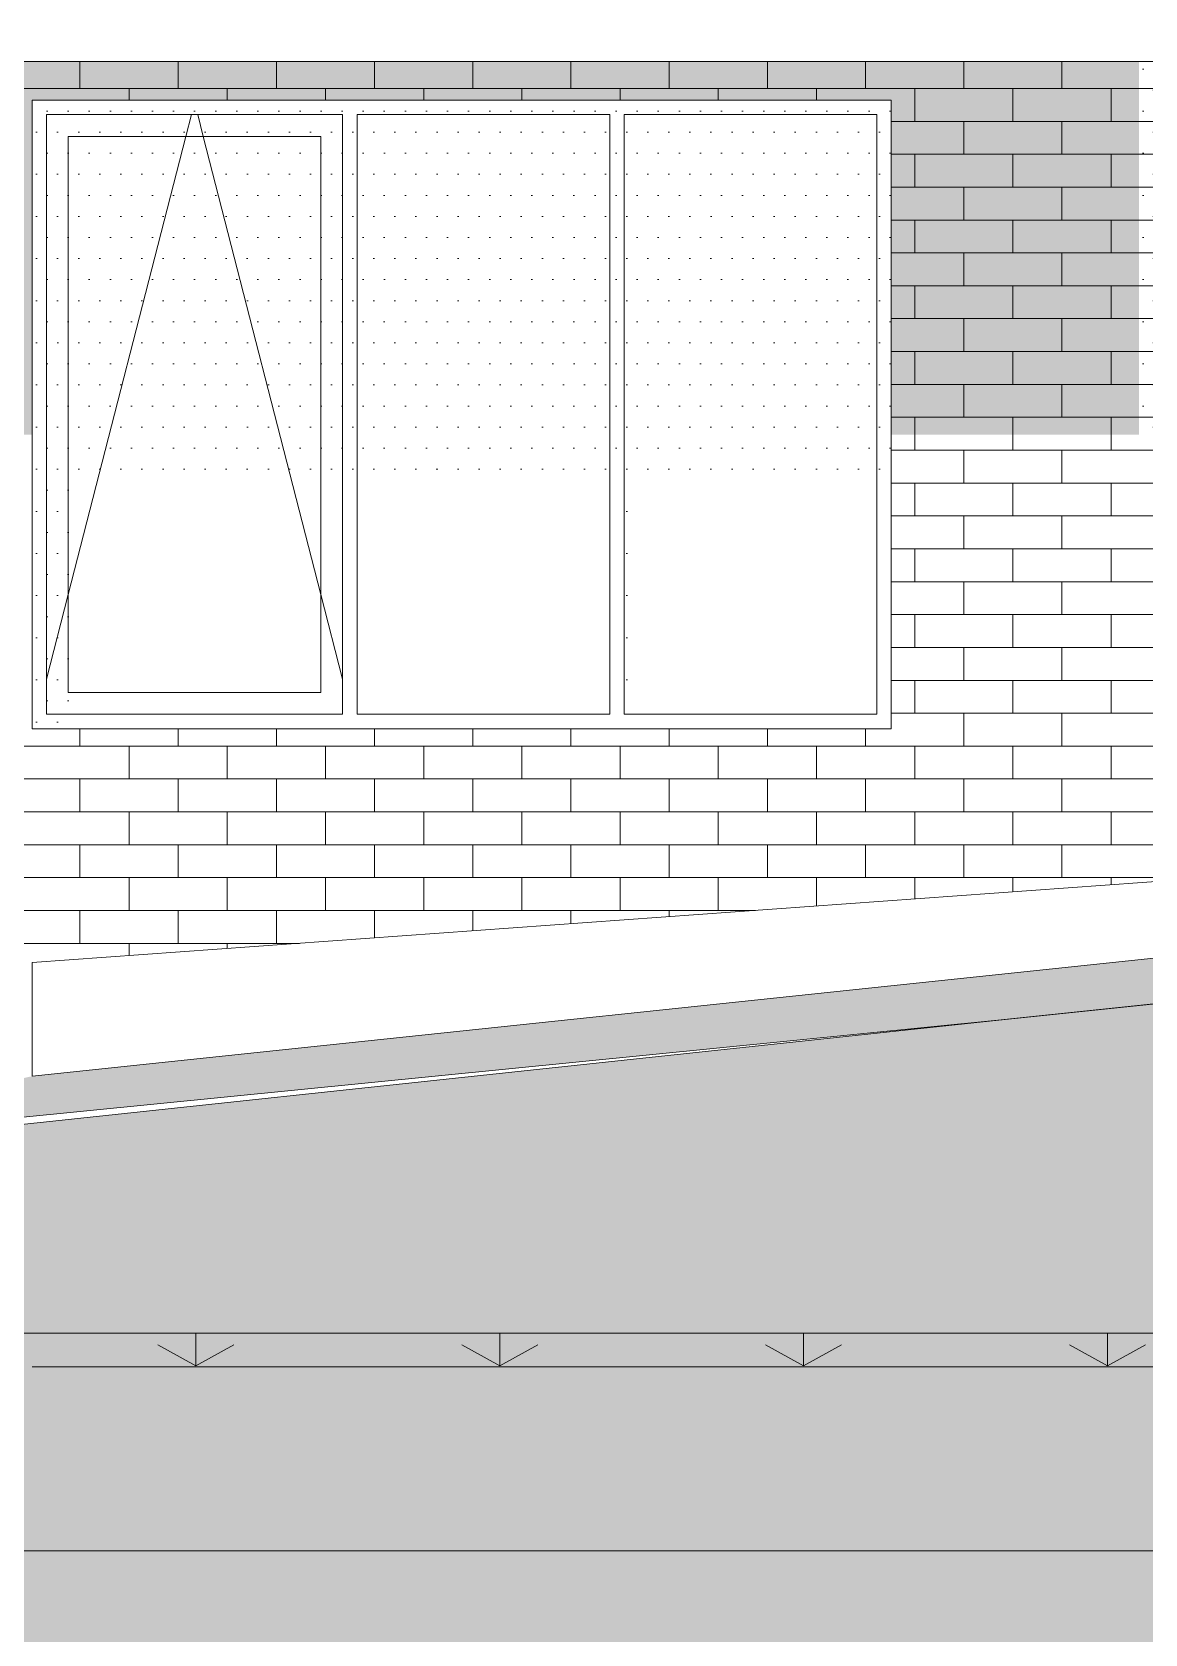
# Model space of a CAD drawing. Header units: metres. Extents: x -111189 to -108577, y -72951 to -72647.
# Drawn here: x -108747.437 to -108745.137, y -72945.635 to -72942.322 of the extents above; entities that cross this region are included whole.
import ezdxf

# ---------------------------------------------------------------- set-up
doc = ezdxf.new("R2010")
doc.units = ezdxf.units.M
doc.header["$MEASUREMENT"] = 0
for name, color, linetype in [('00 - DESENHO 2D', 7, 'Continuous'), ('01 - TERRENO PROPOSTO', 7, 'Continuous'), ('03 - LAJES', 7, 'Continuous'), ('07 - MUROS', 7, 'Continuous')]:
    doc.layers.add(name, color=color, linetype=linetype)
pattern_1 = [(360, (-108919.279413, -72941.96242), (0.021783658, 0.043567315), [0, -0.043567315])]

# ---------------------------------------------------------------- blocks, each defined once
blk = doc.blocks.new('*X2872', base_point=(-108919.2794, -72941.9624))
at = {"color": 254, "linetype": 'Continuous', "lineweight": 13}
for p, q in [((-108745.1054, -72942.4384), (-108745.1054, -72942.3824)), ((-108744.9024, -72942.4384), (-108744.9024, -72942.3824)), ((-108745.1054, -72942.4384), (-108745.1494, -72942.4384)), ((-108744.9024, -72942.4384), (-108745.1054, -72942.4384)), ((-108745.0039, -72942.4384), (-108745.0039, -72942.5064)), ((-108744.8994, -72942.4384), (-108744.9024, -72942.4384)), ((-108745.1054, -72942.5064), (-108745.1494, -72942.5064)), ((-108744.9024, -72942.5064), (-108745.1054, -72942.5064)), ((-108745.1054, -72942.5744), (-108745.1054, -72942.5064)), ((-108744.8994, -72942.5064), (-108744.9024, -72942.5064)), ((-108744.9024, -72942.5744), (-108744.9024, -72942.5064)), ((-108745.1054, -72942.5744), (-108745.1494, -72942.5744)), ((-108744.9024, -72942.5744), (-108745.1054, -72942.5744)), ((-108745.0039, -72942.5744), (-108745.0039, -72942.6424)), ((-108744.8994, -72942.5744), (-108744.9024, -72942.5744)), ((-108745.1054, -72942.6424), (-108745.1494, -72942.6424)), ((-108744.9024, -72942.6424), (-108745.1054, -72942.6424)), ((-108745.1054, -72942.7104), (-108745.1054, -72942.6424)), ((-108744.8994, -72942.6424), (-108744.9024, -72942.6424)), ((-108744.9024, -72942.7104), (-108744.9024, -72942.6424)), ((-108745.1054, -72942.7104), (-108745.1494, -72942.7104)), ((-108744.9024, -72942.7104), (-108745.1054, -72942.7104)), ((-108745.0039, -72942.7104), (-108745.0039, -72942.7784)), ((-108744.8994, -72942.7104), (-108744.9024, -72942.7104)), ((-108745.1054, -72942.7784), (-108745.1494, -72942.7784)), ((-108744.9024, -72942.7784), (-108745.1054, -72942.7784)), ((-108745.1054, -72942.8464), (-108745.1054, -72942.7784)), ((-108744.8994, -72942.7784), (-108744.9024, -72942.7784)), ((-108744.9024, -72942.8464), (-108744.9024, -72942.7784)), ((-108745.1054, -72942.8464), (-108745.1494, -72942.8464)), ((-108744.9024, -72942.8464), (-108745.1054, -72942.8464)), ((-108745.0039, -72942.8464), (-108745.0039, -72942.9144)), ((-108744.8994, -72942.8464), (-108744.9024, -72942.8464)), ((-108745.1054, -72942.9144), (-108745.1494, -72942.9144)), ((-108744.9024, -72942.9144), (-108745.1054, -72942.9144)), ((-108745.1054, -72942.9824), (-108745.1054, -72942.9144)), ((-108744.8994, -72942.9144), (-108744.9024, -72942.9144)), ((-108744.9024, -72942.9824), (-108744.9024, -72942.9144)), ((-108745.1054, -72942.9824), (-108745.1494, -72942.9824)), ((-108744.9024, -72942.9824), (-108745.1054, -72942.9824)), ((-108745.0039, -72942.9824), (-108745.0039, -72943.0504)), ((-108744.8994, -72942.9824), (-108744.9024, -72942.9824)), ((-108745.1054, -72943.0504), (-108745.1494, -72943.0504)), ((-108744.9024, -72943.0504), (-108745.1054, -72943.0504)), ((-108745.1054, -72943.1184), (-108745.1054, -72943.0504)), ((-108744.8994, -72943.0504), (-108744.9024, -72943.0504)), ((-108744.9024, -72943.1184), (-108744.9024, -72943.0504)), ((-108745.1054, -72943.1184), (-108745.1494, -72943.1184)), ((-108744.9024, -72943.1184), (-108745.1054, -72943.1184)), ((-108745.0039, -72943.1184), (-108745.0039, -72943.1864)), ((-108744.8994, -72943.1184), (-108744.9024, -72943.1184)), ((-108745.1054, -72943.1864), (-108745.1494, -72943.1864)), ((-108744.9024, -72943.1864), (-108745.1054, -72943.1864)), ((-108745.1054, -72943.2544), (-108745.1054, -72943.1864)), ((-108744.8994, -72943.1864), (-108744.9024, -72943.1864)), ((-108744.9024, -72943.2544), (-108744.9024, -72943.1864)), ((-108745.1054, -72943.2544), (-108745.1494, -72943.2544)), ((-108744.9024, -72943.2544), (-108745.1054, -72943.2544)), ((-108745.0039, -72943.2544), (-108745.0039, -72943.3224)), ((-108744.8994, -72943.2544), (-108744.9024, -72943.2544)), ((-108745.1054, -72943.3224), (-108745.1494, -72943.3224)), ((-108744.9024, -72943.3224), (-108745.1054, -72943.3224)), ((-108745.1054, -72943.3904), (-108745.1054, -72943.3224)), ((-108744.8994, -72943.3224), (-108744.9024, -72943.3224)), ((-108744.9024, -72943.3904), (-108744.9024, -72943.3224)), ((-108745.1054, -72943.3904), (-108745.1494, -72943.3904)), ((-108744.9024, -72943.3904), (-108745.1054, -72943.3904)), ((-108745.0039, -72943.3904), (-108745.0039, -72943.4584)), ((-108744.8994, -72943.3904), (-108744.9024, -72943.3904)), ((-108745.1054, -72943.4584), (-108745.1494, -72943.4584)), ((-108744.9024, -72943.4584), (-108745.1054, -72943.4584)), ((-108745.1054, -72943.5264), (-108745.1054, -72943.4584)), ((-108744.8994, -72943.4584), (-108744.9024, -72943.4584)), ((-108744.9024, -72943.5264), (-108744.9024, -72943.4584)), ((-108745.1054, -72943.5264), (-108745.1494, -72943.5264)), ((-108744.9024, -72943.5264), (-108745.1054, -72943.5264)), ((-108745.0039, -72943.5264), (-108745.0039, -72943.5944)), ((-108744.8994, -72943.5264), (-108744.9024, -72943.5264)), ((-108745.1054, -72943.5944), (-108745.1494, -72943.5944)), ((-108744.9024, -72943.5944), (-108745.1054, -72943.5944)), ((-108745.1054, -72943.6624), (-108745.1054, -72943.5944)), ((-108744.8994, -72943.5944), (-108744.9024, -72943.5944)), ((-108744.9024, -72943.6624), (-108744.9024, -72943.5944)), ((-108745.1054, -72943.6624), (-108745.1494, -72943.6624)), ((-108744.9024, -72943.6624), (-108745.1054, -72943.6624)), ((-108745.0039, -72943.6624), (-108745.0039, -72943.7304)), ((-108744.8994, -72943.6624), (-108744.9024, -72943.6624)), ((-108745.1054, -72943.7304), (-108745.1494, -72943.7304)), ((-108744.9024, -72943.7304), (-108745.1054, -72943.7304)), ((-108745.1054, -72943.7984), (-108745.1054, -72943.7304)), ((-108744.8994, -72943.7304), (-108744.9024, -72943.7304)), ((-108744.9024, -72943.7984), (-108744.9024, -72943.7304)), ((-108745.1054, -72943.7984), (-108745.1494, -72943.7984)), ((-108744.9024, -72943.7984), (-108745.1054, -72943.7984)), ((-108745.0039, -72943.7984), (-108745.0039, -72943.8664)), ((-108744.8994, -72943.7984), (-108744.9024, -72943.7984)), ((-108745.1054, -72943.8664), (-108745.1494, -72943.8664)), ((-108744.9024, -72943.8664), (-108745.1054, -72943.8664)), ((-108745.1054, -72943.9344), (-108745.1054, -72943.8664)), ((-108744.8994, -72943.8664), (-108744.9024, -72943.8664)), ((-108744.9024, -72943.9344), (-108744.9024, -72943.8664)), ((-108745.1054, -72943.9344), (-108745.1494, -72943.9344)), ((-108744.9024, -72943.9344), (-108745.1054, -72943.9344)), ((-108745.0039, -72943.9344), (-108745.0039, -72944.0024)), ((-108744.8994, -72943.9344), (-108744.9024, -72943.9344)), ((-108745.1054, -72944.0024), (-108745.1494, -72944.0024)), ((-108744.9024, -72944.0024), (-108745.1054, -72944.0024)), ((-108745.1054, -72944.0704), (-108745.1054, -72944.0024)), ((-108744.8994, -72944.0024), (-108744.9024, -72944.0024)), ((-108744.9024, -72944.0632), (-108744.9024, -72944.0024)), ((-108745.1054, -72944.0704), (-108745.1494, -72944.0704)), ((-108744.9995, -72944.0704), (-108745.1054, -72944.0704)), ((-108745.0039, -72944.0704), (-108745.0039, -72944.0707))]:
    blk.add_line(p, q, dxfattribs=at)
blk = doc.blocks.new('Corte Elem_2109_1', base_point=(-108919.2794, -72941.9624))
at = {"linetype": 'Continuous', "lineweight": 13}
h = blk.add_hatch(dxfattribs=at)
h.set_pattern_fill('DOTS_0001', color=251, style=0, pattern_type=2)
h.set_pattern_definition(pattern_1)
h.paths.add_polyline_path([(-108745.1494, -72942.3824), (-108745.1494, -72943.1542), (-108744.8994, -72943.1542), (-108744.8994, -72942.3824)])
at = {"color": 7, "linetype": 'Continuous', "lineweight": 13}
for p, q in [((-108744.8994, -72942.3824), (-108744.8994, -72943.8524)), ((-108744.8994, -72943.8524), (-108744.8994, -72944.0627))]:
    blk.add_line(p, q, dxfattribs=at)
at = {"lineweight": 0}
blk.add_blockref('*X2872', (-108919.2794, -72941.9624), dxfattribs=at)
blk = doc.blocks.new('*X2874', base_point=(-108919.2794, -72941.9624))
at = {"color": 254, "linetype": 'Continuous', "lineweight": 13}
for p, q in [((-108747.3384, -72942.4384), (-108747.3384, -72942.3824)), ((-108747.1354, -72942.4384), (-108747.1354, -72942.3824)), ((-108746.9324, -72942.4384), (-108746.9324, -72942.3824)), ((-108746.7294, -72942.4384), (-108746.7294, -72942.3824)), ((-108746.5264, -72942.4384), (-108746.5264, -72942.3824)), ((-108746.3234, -72942.4384), (-108746.3234, -72942.3824)), ((-108746.1204, -72942.4384), (-108746.1204, -72942.3824)), ((-108745.9174, -72942.4384), (-108745.9174, -72942.3824)), ((-108745.7144, -72942.4384), (-108745.7144, -72942.3824)), ((-108745.5114, -72942.4384), (-108745.5114, -72942.3824)), ((-108745.3084, -72942.4384), (-108745.3084, -72942.3824)), ((-108747.3384, -72942.4384), (-108747.5414, -72942.4384)), ((-108747.1354, -72942.4384), (-108747.3384, -72942.4384)), ((-108747.2369, -72942.4384), (-108747.2369, -72942.4624)), ((-108746.9324, -72942.4384), (-108747.1354, -72942.4384)), ((-108747.0339, -72942.4384), (-108747.0339, -72942.4624)), ((-108746.7294, -72942.4384), (-108746.9324, -72942.4384)), ((-108746.8309, -72942.4384), (-108746.8309, -72942.4624)), ((-108746.5264, -72942.4384), (-108746.7294, -72942.4384)), ((-108746.6279, -72942.4384), (-108746.6279, -72942.4624)), ((-108746.3234, -72942.4384), (-108746.5264, -72942.4384)), ((-108746.4249, -72942.4384), (-108746.4249, -72942.4624)), ((-108746.1204, -72942.4384), (-108746.3234, -72942.4384)), ((-108746.2219, -72942.4384), (-108746.2219, -72942.4624)), ((-108745.9174, -72942.4384), (-108746.1204, -72942.4384)), ((-108746.0189, -72942.4384), (-108746.0189, -72942.4624)), ((-108745.7144, -72942.4384), (-108745.9174, -72942.4384)), ((-108745.8159, -72942.4384), (-108745.8159, -72942.4624)), ((-108745.5114, -72942.4384), (-108745.7144, -72942.4384)), ((-108745.6129, -72942.4384), (-108745.6129, -72942.5064)), ((-108745.3084, -72942.4384), (-108745.5114, -72942.4384)), ((-108745.4099, -72942.4384), (-108745.4099, -72942.5064)), ((-108745.1494, -72942.4384), (-108745.3084, -72942.4384)), ((-108745.2069, -72942.4384), (-108745.2069, -72942.5064)), ((-108745.5114, -72942.5064), (-108745.6613, -72942.5064)), ((-108745.3084, -72942.5064), (-108745.5114, -72942.5064)), ((-108745.5114, -72942.5744), (-108745.5114, -72942.5064)), ((-108745.1494, -72942.5064), (-108745.3084, -72942.5064)), ((-108745.3084, -72942.5744), (-108745.3084, -72942.5064)), ((-108745.5114, -72942.5744), (-108745.6613, -72942.5744)), ((-108745.6129, -72942.5744), (-108745.6129, -72942.6424)), ((-108745.3084, -72942.5744), (-108745.5114, -72942.5744)), ((-108745.4099, -72942.5744), (-108745.4099, -72942.6424)), ((-108745.1494, -72942.5744), (-108745.3084, -72942.5744)), ((-108745.2069, -72942.5744), (-108745.2069, -72942.6424)), ((-108745.5114, -72942.6424), (-108745.6613, -72942.6424)), ((-108745.3084, -72942.6424), (-108745.5114, -72942.6424)), ((-108745.5114, -72942.7104), (-108745.5114, -72942.6424)), ((-108745.1494, -72942.6424), (-108745.3084, -72942.6424)), ((-108745.3084, -72942.7104), (-108745.3084, -72942.6424)), ((-108745.5114, -72942.7104), (-108745.6613, -72942.7104)), ((-108745.6129, -72942.7104), (-108745.6129, -72942.7784)), ((-108745.3084, -72942.7104), (-108745.5114, -72942.7104)), ((-108745.4099, -72942.7104), (-108745.4099, -72942.7784)), ((-108745.1494, -72942.7104), (-108745.3084, -72942.7104)), ((-108745.2069, -72942.7104), (-108745.2069, -72942.7784)), ((-108745.5114, -72942.7784), (-108745.6613, -72942.7784)), ((-108745.3084, -72942.7784), (-108745.5114, -72942.7784)), ((-108745.5114, -72942.8464), (-108745.5114, -72942.7784)), ((-108745.1494, -72942.7784), (-108745.3084, -72942.7784)), ((-108745.3084, -72942.8464), (-108745.3084, -72942.7784)), ((-108745.5114, -72942.8464), (-108745.6613, -72942.8464)), ((-108745.6129, -72942.8464), (-108745.6129, -72942.9144)), ((-108745.3084, -72942.8464), (-108745.5114, -72942.8464)), ((-108745.4099, -72942.8464), (-108745.4099, -72942.9144)), ((-108745.1494, -72942.8464), (-108745.3084, -72942.8464)), ((-108745.2069, -72942.8464), (-108745.2069, -72942.9144)), ((-108745.5114, -72942.9144), (-108745.6613, -72942.9144)), ((-108745.3084, -72942.9144), (-108745.5114, -72942.9144)), ((-108745.5114, -72942.9824), (-108745.5114, -72942.9144)), ((-108745.1494, -72942.9144), (-108745.3084, -72942.9144)), ((-108745.3084, -72942.9824), (-108745.3084, -72942.9144)), ((-108745.5114, -72942.9824), (-108745.6613, -72942.9824)), ((-108745.6129, -72942.9824), (-108745.6129, -72943.0504)), ((-108745.3084, -72942.9824), (-108745.5114, -72942.9824)), ((-108745.4099, -72942.9824), (-108745.4099, -72943.0504)), ((-108745.1494, -72942.9824), (-108745.3084, -72942.9824)), ((-108745.2069, -72942.9824), (-108745.2069, -72943.0504)), ((-108745.5114, -72943.0504), (-108745.6613, -72943.0504)), ((-108745.3084, -72943.0504), (-108745.5114, -72943.0504)), ((-108745.5114, -72943.1184), (-108745.5114, -72943.0504)), ((-108745.1494, -72943.0504), (-108745.3084, -72943.0504)), ((-108745.3084, -72943.1184), (-108745.3084, -72943.0504)), ((-108745.5114, -72943.1184), (-108745.6613, -72943.1184)), ((-108745.6129, -72943.1184), (-108745.6129, -72943.1864)), ((-108745.3084, -72943.1184), (-108745.5114, -72943.1184)), ((-108745.4099, -72943.1184), (-108745.4099, -72943.1864)), ((-108745.1494, -72943.1184), (-108745.3084, -72943.1184)), ((-108745.2069, -72943.1184), (-108745.2069, -72943.1864)), ((-108745.5114, -72943.1864), (-108745.6613, -72943.1864)), ((-108745.3084, -72943.1864), (-108745.5114, -72943.1864)), ((-108745.5114, -72943.2544), (-108745.5114, -72943.1864)), ((-108745.1494, -72943.1864), (-108745.3084, -72943.1864)), ((-108745.3084, -72943.2544), (-108745.3084, -72943.1864)), ((-108745.5114, -72943.2544), (-108745.6613, -72943.2544)), ((-108745.6129, -72943.2544), (-108745.6129, -72943.3224)), ((-108745.3084, -72943.2544), (-108745.5114, -72943.2544)), ((-108745.4099, -72943.2544), (-108745.4099, -72943.3224)), ((-108745.1494, -72943.2544), (-108745.3084, -72943.2544)), ((-108745.2069, -72943.2544), (-108745.2069, -72943.3224)), ((-108745.5114, -72943.3224), (-108745.6613, -72943.3224)), ((-108745.3084, -72943.3224), (-108745.5114, -72943.3224)), ((-108745.5114, -72943.3904), (-108745.5114, -72943.3224)), ((-108745.1494, -72943.3224), (-108745.3084, -72943.3224)), ((-108745.3084, -72943.3904), (-108745.3084, -72943.3224)), ((-108745.5114, -72943.3904), (-108745.6613, -72943.3904)), ((-108745.6129, -72943.3904), (-108745.6129, -72943.4584)), ((-108745.3084, -72943.3904), (-108745.5114, -72943.3904)), ((-108745.4099, -72943.3904), (-108745.4099, -72943.4584)), ((-108745.1494, -72943.3904), (-108745.3084, -72943.3904)), ((-108745.2069, -72943.3904), (-108745.2069, -72943.4584)), ((-108745.5114, -72943.4584), (-108745.6613, -72943.4584)), ((-108745.3084, -72943.4584), (-108745.5114, -72943.4584)), ((-108745.5114, -72943.5264), (-108745.5114, -72943.4584)), ((-108745.1494, -72943.4584), (-108745.3084, -72943.4584)), ((-108745.3084, -72943.5264), (-108745.3084, -72943.4584)), ((-108745.5114, -72943.5264), (-108745.6613, -72943.5264)), ((-108745.6129, -72943.5264), (-108745.6129, -72943.5944)), ((-108745.3084, -72943.5264), (-108745.5114, -72943.5264)), ((-108745.4099, -72943.5264), (-108745.4099, -72943.5944)), ((-108745.1494, -72943.5264), (-108745.3084, -72943.5264)), ((-108745.2069, -72943.5264), (-108745.2069, -72943.5944)), ((-108745.5114, -72943.5944), (-108745.6613, -72943.5944)), ((-108745.3084, -72943.5944), (-108745.5114, -72943.5944)), ((-108745.5114, -72943.6624), (-108745.5114, -72943.5944)), ((-108745.1494, -72943.5944), (-108745.3084, -72943.5944)), ((-108745.3084, -72943.6624), (-108745.3084, -72943.5944)), ((-108745.5114, -72943.6624), (-108745.6613, -72943.6624)), ((-108745.6129, -72943.6624), (-108745.6129, -72943.7304)), ((-108745.3084, -72943.6624), (-108745.5114, -72943.6624)), ((-108745.4099, -72943.6624), (-108745.4099, -72943.7304)), ((-108745.1494, -72943.6624), (-108745.3084, -72943.6624)), ((-108745.2069, -72943.6624), (-108745.2069, -72943.7304)), ((-108745.5114, -72943.7304), (-108745.6613, -72943.7304)), ((-108745.3084, -72943.7304), (-108745.5114, -72943.7304)), ((-108745.5114, -72943.7984), (-108745.5114, -72943.7304)), ((-108745.1494, -72943.7304), (-108745.3084, -72943.7304)), ((-108745.3084, -72943.7984), (-108745.3084, -72943.7304)), ((-108747.3384, -72943.7984), (-108747.3384, -72943.7624)), ((-108747.1354, -72943.7984), (-108747.1354, -72943.7624)), ((-108746.9324, -72943.7984), (-108746.9324, -72943.7624)), ((-108746.7294, -72943.7984), (-108746.7294, -72943.7624)), ((-108746.5264, -72943.7984), (-108746.5264, -72943.7624)), ((-108746.3234, -72943.7984), (-108746.3234, -72943.7624)), ((-108746.1204, -72943.7984), (-108746.1204, -72943.7624)), ((-108745.9174, -72943.7984), (-108745.9174, -72943.7624)), ((-108745.7144, -72943.7984), (-108745.7144, -72943.7624)), ((-108747.3384, -72943.7984), (-108747.5414, -72943.7984)), ((-108747.1354, -72943.7984), (-108747.3384, -72943.7984)), ((-108747.2369, -72943.7984), (-108747.2369, -72943.8664)), ((-108746.9324, -72943.7984), (-108747.1354, -72943.7984)), ((-108747.0339, -72943.7984), (-108747.0339, -72943.8664)), ((-108746.7294, -72943.7984), (-108746.9324, -72943.7984)), ((-108746.8309, -72943.7984), (-108746.8309, -72943.8664)), ((-108746.5264, -72943.7984), (-108746.7294, -72943.7984)), ((-108746.6279, -72943.7984), (-108746.6279, -72943.8664)), ((-108746.3234, -72943.7984), (-108746.5264, -72943.7984)), ((-108746.4249, -72943.7984), (-108746.4249, -72943.8664)), ((-108746.1204, -72943.7984), (-108746.3234, -72943.7984)), ((-108746.2219, -72943.7984), (-108746.2219, -72943.8664)), ((-108745.9174, -72943.7984), (-108746.1204, -72943.7984)), ((-108746.0189, -72943.7984), (-108746.0189, -72943.8664)), ((-108745.7144, -72943.7984), (-108745.9174, -72943.7984)), ((-108745.8159, -72943.7984), (-108745.8159, -72943.8664)), ((-108745.5114, -72943.7984), (-108745.7144, -72943.7984)), ((-108745.6129, -72943.7984), (-108745.6129, -72943.8664)), ((-108745.3084, -72943.7984), (-108745.5114, -72943.7984)), ((-108745.4099, -72943.7984), (-108745.4099, -72943.8664)), ((-108745.1494, -72943.7984), (-108745.3084, -72943.7984)), ((-108745.2069, -72943.7984), (-108745.2069, -72943.8664)), ((-108747.3384, -72943.8664), (-108747.5414, -72943.8664)), ((-108747.1354, -72943.8664), (-108747.3384, -72943.8664)), ((-108747.3384, -72943.9344), (-108747.3384, -72943.8664)), ((-108746.9324, -72943.8664), (-108747.1354, -72943.8664)), ((-108747.1354, -72943.9344), (-108747.1354, -72943.8664)), ((-108746.7294, -72943.8664), (-108746.9324, -72943.8664)), ((-108746.9324, -72943.9344), (-108746.9324, -72943.8664)), ((-108746.5264, -72943.8664), (-108746.7294, -72943.8664)), ((-108746.7294, -72943.9344), (-108746.7294, -72943.8664)), ((-108746.3234, -72943.8664), (-108746.5264, -72943.8664)), ((-108746.5264, -72943.9344), (-108746.5264, -72943.8664)), ((-108746.1204, -72943.8664), (-108746.3234, -72943.8664)), ((-108746.3234, -72943.9344), (-108746.3234, -72943.8664)), ((-108745.9174, -72943.8664), (-108746.1204, -72943.8664)), ((-108746.1204, -72943.9344), (-108746.1204, -72943.8664)), ((-108745.7144, -72943.8664), (-108745.9174, -72943.8664)), ((-108745.9174, -72943.9344), (-108745.9174, -72943.8664)), ((-108745.5114, -72943.8664), (-108745.7144, -72943.8664)), ((-108745.7144, -72943.9344), (-108745.7144, -72943.8664)), ((-108745.3084, -72943.8664), (-108745.5114, -72943.8664)), ((-108745.5114, -72943.9344), (-108745.5114, -72943.8664)), ((-108745.1494, -72943.8664), (-108745.3084, -72943.8664)), ((-108745.3084, -72943.9344), (-108745.3084, -72943.8664)), ((-108747.3384, -72943.9344), (-108747.5414, -72943.9344)), ((-108747.1354, -72943.9344), (-108747.3384, -72943.9344)), ((-108747.2369, -72943.9344), (-108747.2369, -72944.0024)), ((-108746.9324, -72943.9344), (-108747.1354, -72943.9344)), ((-108747.0339, -72943.9344), (-108747.0339, -72944.0024)), ((-108746.7294, -72943.9344), (-108746.9324, -72943.9344)), ((-108746.8309, -72943.9344), (-108746.8309, -72944.0024)), ((-108746.5264, -72943.9344), (-108746.7294, -72943.9344)), ((-108746.6279, -72943.9344), (-108746.6279, -72944.0024)), ((-108746.3234, -72943.9344), (-108746.5264, -72943.9344)), ((-108746.4249, -72943.9344), (-108746.4249, -72944.0024)), ((-108746.1204, -72943.9344), (-108746.3234, -72943.9344)), ((-108746.2219, -72943.9344), (-108746.2219, -72944.0024)), ((-108745.9174, -72943.9344), (-108746.1204, -72943.9344)), ((-108746.0189, -72943.9344), (-108746.0189, -72944.0024)), ((-108745.7144, -72943.9344), (-108745.9174, -72943.9344)), ((-108745.8159, -72943.9344), (-108745.8159, -72944.0024)), ((-108745.5114, -72943.9344), (-108745.7144, -72943.9344)), ((-108745.6129, -72943.9344), (-108745.6129, -72944.0024)), ((-108745.3084, -72943.9344), (-108745.5114, -72943.9344)), ((-108745.4099, -72943.9344), (-108745.4099, -72944.0024)), ((-108745.1494, -72943.9344), (-108745.3084, -72943.9344)), ((-108745.2069, -72943.9344), (-108745.2069, -72944.0024)), ((-108747.3384, -72944.0024), (-108747.5414, -72944.0024)), ((-108747.1354, -72944.0024), (-108747.3384, -72944.0024)), ((-108747.3384, -72944.0704), (-108747.3384, -72944.0024)), ((-108746.9324, -72944.0024), (-108747.1354, -72944.0024)), ((-108747.1354, -72944.0704), (-108747.1354, -72944.0024)), ((-108746.7294, -72944.0024), (-108746.9324, -72944.0024)), ((-108746.9324, -72944.0704), (-108746.9324, -72944.0024)), ((-108746.5264, -72944.0024), (-108746.7294, -72944.0024)), ((-108746.7294, -72944.0704), (-108746.7294, -72944.0024)), ((-108746.3234, -72944.0024), (-108746.5264, -72944.0024)), ((-108746.5264, -72944.0704), (-108746.5264, -72944.0024)), ((-108746.1204, -72944.0024), (-108746.3234, -72944.0024)), ((-108746.3234, -72944.0704), (-108746.3234, -72944.0024)), ((-108745.9174, -72944.0024), (-108746.1204, -72944.0024)), ((-108746.1204, -72944.0704), (-108746.1204, -72944.0024)), ((-108745.7144, -72944.0024), (-108745.9174, -72944.0024)), ((-108745.9174, -72944.0704), (-108745.9174, -72944.0024)), ((-108745.5114, -72944.0024), (-108745.7144, -72944.0024)), ((-108745.7144, -72944.0704), (-108745.7144, -72944.0024)), ((-108745.3084, -72944.0024), (-108745.5114, -72944.0024)), ((-108745.5114, -72944.0704), (-108745.5114, -72944.0024)), ((-108745.1494, -72944.0024), (-108745.3084, -72944.0024)), ((-108745.3084, -72944.0704), (-108745.3084, -72944.0024)), ((-108747.3384, -72944.0704), (-108747.5414, -72944.0704)), ((-108747.1354, -72944.0704), (-108747.3384, -72944.0704)), ((-108747.2369, -72944.0704), (-108747.2369, -72944.1384)), ((-108746.9324, -72944.0704), (-108747.1354, -72944.0704)), ((-108747.0339, -72944.0704), (-108747.0339, -72944.1384)), ((-108746.7294, -72944.0704), (-108746.9324, -72944.0704)), ((-108746.8309, -72944.0704), (-108746.8309, -72944.1384)), ((-108746.5264, -72944.0704), (-108746.7294, -72944.0704)), ((-108746.6279, -72944.0704), (-108746.6279, -72944.1384)), ((-108746.3234, -72944.0704), (-108746.5264, -72944.0704)), ((-108746.4249, -72944.0704), (-108746.4249, -72944.1384)), ((-108746.1204, -72944.0704), (-108746.3234, -72944.0704)), ((-108746.2219, -72944.0704), (-108746.2219, -72944.1384)), ((-108745.9174, -72944.0704), (-108746.1204, -72944.0704)), ((-108746.0189, -72944.0704), (-108746.0189, -72944.1384)), ((-108745.7144, -72944.0704), (-108745.9174, -72944.0704)), ((-108745.8159, -72944.0704), (-108745.8159, -72944.1293)), ((-108745.5114, -72944.0704), (-108745.7144, -72944.0704)), ((-108745.6129, -72944.0704), (-108745.6129, -72944.1147)), ((-108745.3084, -72944.0704), (-108745.5114, -72944.0704)), ((-108745.4099, -72944.0704), (-108745.4099, -72944.1)), ((-108745.1494, -72944.0704), (-108745.3084, -72944.0704)), ((-108745.2069, -72944.0704), (-108745.2069, -72944.0854)), ((-108747.3384, -72944.1384), (-108747.5414, -72944.1384)), ((-108747.1354, -72944.1384), (-108747.3384, -72944.1384)), ((-108747.3384, -72944.2064), (-108747.3384, -72944.1384)), ((-108746.9324, -72944.1384), (-108747.1354, -72944.1384)), ((-108747.1354, -72944.2064), (-108747.1354, -72944.1384)), ((-108746.7294, -72944.1384), (-108746.9324, -72944.1384)), ((-108746.9324, -72944.2064), (-108746.9324, -72944.1384)), ((-108746.5264, -72944.1384), (-108746.7294, -72944.1384)), ((-108746.7294, -72944.1952), (-108746.7294, -72944.1384)), ((-108746.3234, -72944.1384), (-108746.5264, -72944.1384)), ((-108746.5264, -72944.1806), (-108746.5264, -72944.1384)), ((-108746.1204, -72944.1384), (-108746.3234, -72944.1384)), ((-108746.3234, -72944.1659), (-108746.3234, -72944.1384)), ((-108745.9422, -72944.1384), (-108746.1204, -72944.1384)), ((-108746.1204, -72944.1513), (-108746.1204, -72944.1384)), ((-108747.3384, -72944.2064), (-108747.5414, -72944.2064)), ((-108747.1354, -72944.2064), (-108747.3384, -72944.2064)), ((-108747.2369, -72944.2064), (-108747.2369, -72944.2318)), ((-108746.9324, -72944.2064), (-108747.1354, -72944.2064)), ((-108747.0339, -72944.2064), (-108747.0339, -72944.2172)), ((-108746.8849, -72944.2064), (-108746.9324, -72944.2064))]:
    blk.add_line(p, q, dxfattribs=at)
blk = doc.blocks.new('Corte Elem_2110_1', base_point=(-108919.2794, -72941.9624))
at = {"linetype": 'Continuous', "lineweight": 13}
h = blk.add_hatch(dxfattribs=at)
h.set_pattern_fill('DOTS_0001', color=251, style=0, pattern_type=2)
h.set_pattern_definition(pattern_1)
h.paths.add_polyline_path([(-108753.7929, -72942.3824), (-108753.7929, -72944.6824), (-108752.8911, -72944.6824), (-108752.8911, -72944.0879), (-108752.9342, -72944.0404), (-108752.9311, -72944.0404), (-108752.9311, -72944.0354), (-108752.9929, -72943.9672), (-108752.9929, -72943.1542), (-108752.392, -72943.1542), (-108752.392, -72942.4624), (-108748.392, -72942.4624), (-108748.392, -72943.1542), (-108747.4375, -72943.1542), (-108747.4375, -72942.4624), (-108745.6613, -72942.4624), (-108745.6613, -72943.1542), (-108745.1494, -72943.1542), (-108745.1494, -72942.3824)])
h.paths.add_polyline_path([(-108753.1168, -72943.1542), (-108753.0802, -72943.1542), (-108753.0802, -72943.8709), (-108753.1168, -72943.8306)], flags=0)
h.paths.add_polyline_path([(-108753.0579, -72943.8956), (-108753.0579, -72943.1542), (-108753.0153, -72943.1542), (-108753.0153, -72943.9426)], flags=0)
at = {"lineweight": 0}
blk.add_blockref('*X2874', (-108919.2794, -72941.9624), dxfattribs=at)
blk = doc.blocks.new('Corte Elem_2111_1', base_point=(-108919.2794, -72941.9624))
at = {"layer": '07 - MUROS', "color": 251, "linetype": 'Continuous', "lineweight": 13}
blk.add_line((-108753.7929, -72945.4624), (-108743.287, -72945.4624), dxfattribs=at)
blk = doc.blocks.new('Corte Elem_2118_1', base_point=(-108919.2794, -72941.9624))
at = {"linetype": 'Continuous', "lineweight": 13}
h = blk.add_hatch(dxfattribs=at)
h.set_pattern_fill('DOTS_0001', color=251, style=0, pattern_type=2)
h.set_pattern_definition(pattern_1)
h.paths.add_polyline_path([(-108746.7654, -72942.4924), (-108746.2433, -72942.4924), (-108746.2133, -72942.4924), (-108745.6913, -72942.4924), (-108745.6613, -72942.4924), (-108745.6613, -72942.4624), (-108747.4375, -72942.4624), (-108747.4375, -72942.4924), (-108747.4075, -72942.4924), (-108746.7954, -72942.4924)])
h = blk.add_hatch(dxfattribs=at)
h.set_pattern_fill('DOTS_0001', color=251, style=0, pattern_type=2)
h.set_pattern_definition(pattern_1)
h.paths.add_polyline_path([(-108747.4375, -72942.4924), (-108747.4375, -72943.7324), (-108747.4075, -72943.7324), (-108747.4075, -72942.4924)])
h = blk.add_hatch(dxfattribs=at)
h.set_pattern_fill('DOTS_0001', color=251, style=0, pattern_type=2)
h.set_pattern_definition(pattern_1)
h.paths.add_polyline_path([(-108746.7954, -72942.4924), (-108747.4075, -72942.4924), (-108747.4075, -72942.5374), (-108747.3625, -72942.5374), (-108746.8404, -72942.5374), (-108746.7954, -72942.5374)])
h = blk.add_hatch(dxfattribs=at)
h.set_pattern_fill('DOTS_0001', color=251, style=0, pattern_type=2)
h.set_pattern_definition(pattern_1)
h.paths.add_polyline_path([(-108746.7954, -72942.4924), (-108746.7954, -72943.2314), (-108746.7654, -72943.2314), (-108746.7654, -72942.4924)])
h = blk.add_hatch(dxfattribs=at)
h.set_pattern_fill('DOTS_0001', color=251, style=0, pattern_type=2)
h.set_pattern_definition(pattern_1)
h.paths.add_polyline_path([(-108746.7654, -72942.4924), (-108746.7654, -72943.7324), (-108746.7537, -72943.7324), (-108746.7537, -72943.2442), (-108746.2433, -72943.2442), (-108746.2433, -72942.4924)])
h = blk.add_hatch(dxfattribs=at)
h.set_pattern_fill('DOTS_0001', color=251, style=0, pattern_type=2)
h.set_pattern_definition(pattern_1)
h.paths.add_polyline_path([(-108746.2433, -72943.2314), (-108746.2133, -72943.2314), (-108746.2133, -72942.4924), (-108746.2433, -72942.4924)])
h = blk.add_hatch(dxfattribs=at)
h.set_pattern_fill('DOTS_0001', color=251, style=0, pattern_type=2)
h.set_pattern_definition(pattern_1)
h.paths.add_polyline_path([(-108746.2133, -72942.4924), (-108746.2133, -72943.7324), (-108746.2017, -72943.7324), (-108746.2017, -72943.2442), (-108745.6913, -72943.2442), (-108745.6913, -72942.4924)])
h = blk.add_hatch(dxfattribs=at)
h.set_pattern_fill('DOTS_0001', color=251, style=0, pattern_type=2)
h.set_pattern_definition(pattern_1)
h.paths.add_polyline_path([(-108745.6913, -72942.4924), (-108745.6913, -72943.2314), (-108745.6613, -72943.2314), (-108745.6613, -72942.4924)])
h = blk.add_hatch(dxfattribs=at)
h.set_pattern_fill('DOTS_0001', color=251, style=0, pattern_type=2)
h.set_pattern_definition(pattern_1)
h.paths.add_polyline_path([(-108747.3625, -72942.5374), (-108747.4075, -72942.5374), (-108747.4075, -72943.6874), (-108747.3625, -72943.6874)])
h = blk.add_hatch(dxfattribs=at)
h.set_pattern_fill('DOTS_0001', color=251, style=0, pattern_type=2)
h.set_pattern_definition(pattern_1)
h.paths.add_polyline_path([(-108747.3625, -72942.5374), (-108747.3625, -72943.6874), (-108747.3442, -72943.6874), (-108747.3442, -72943.2571), (-108746.8404, -72943.2571), (-108746.8404, -72942.5374)])
h = blk.add_hatch(dxfattribs=at)
h.set_pattern_fill('DOTS_0001', color=251, style=0, pattern_type=2)
h.set_pattern_definition(pattern_1)
h.paths.add_polyline_path([(-108746.8404, -72943.2494), (-108746.7954, -72943.2494), (-108746.7954, -72942.5374), (-108746.8404, -72942.5374)])
h = blk.add_hatch(dxfattribs=at)
h.set_pattern_fill('DOTS_0001', color=251, style=0, pattern_type=2)
h.set_pattern_definition(pattern_1)
h.paths.add_polyline_path([(-108747.4075, -72943.7324), (-108747.3512, -72943.7324), (-108747.3512, -72943.6874), (-108747.4075, -72943.6874)])
h = blk.add_hatch(dxfattribs=at)
h.set_pattern_fill('DOTS_0001', color=251, style=0, pattern_type=2)
h.set_pattern_definition(pattern_1)
h.paths.add_polyline_path([(-108747.3675, -72943.7324), (-108747.4375, -72943.7324), (-108747.4375, -72943.7624), (-108747.3675, -72943.7624)])
at = {"color": 7, "linetype": 'Continuous', "lineweight": 13}
for p, q in [((-108747.4375, -72943.7624), (-108747.4375, -72942.4624)), ((-108747.4375, -72942.4624), (-108745.6613, -72942.4624)), ((-108745.6613, -72942.4624), (-108745.6613, -72943.7624)), ((-108747.4075, -72943.7324), (-108747.4075, -72942.4924)), ((-108747.4075, -72942.4924), (-108746.7954, -72942.4924)), ((-108747.1194, -72942.5374), (-108747.1079, -72942.4924)), ((-108747.0835, -72942.5374), (-108747.095, -72942.4924)), ((-108746.7954, -72942.4924), (-108746.7954, -72943.7324)), ((-108746.7654, -72943.7324), (-108746.7654, -72942.4924)), ((-108746.7654, -72942.4924), (-108746.2433, -72942.4924)), ((-108746.2433, -72942.4924), (-108746.2433, -72943.7324)), ((-108746.2133, -72943.7324), (-108746.2133, -72942.4924)), ((-108746.2133, -72942.4924), (-108745.6913, -72942.4924)), ((-108745.6913, -72942.4924), (-108745.6913, -72943.7324)), ((-108747.3625, -72943.6874), (-108747.3625, -72942.5374)), ((-108747.3625, -72942.5374), (-108746.8404, -72942.5374)), ((-108747.3625, -72943.4846), (-108747.1194, -72942.5374)), ((-108746.8404, -72943.4846), (-108747.0835, -72942.5374)), ((-108746.8404, -72942.5374), (-108746.8404, -72943.6874)), ((-108747.4075, -72943.66), (-108747.3625, -72943.4846)), ((-108746.7954, -72943.66), (-108746.8404, -72943.4846)), ((-108746.8404, -72943.6874), (-108747.3625, -72943.6874)), ((-108746.7954, -72943.7324), (-108747.4075, -72943.7324)), ((-108746.2433, -72943.7324), (-108746.7654, -72943.7324)), ((-108745.6913, -72943.7324), (-108746.2133, -72943.7324)), ((-108745.6613, -72943.7624), (-108747.4375, -72943.7624))]:
    blk.add_line(p, q, dxfattribs=at)
blk = doc.blocks.new('*X2899', base_point=(-108919.2794, -72941.9624))
at = {"layer": '07 - MUROS', "linetype": 'Continuous', "lineweight": 13}
blk.add_hatch(color=7, dxfattribs=at).paths.add_polyline_path([(-108747.4375, -72944.4813), (-108745.4413, -72944.3652), (-108744.2524, -72944.2401), (-108741.8694, -72943.8952), (-108742.152, -72943.9249), (-108742.4294, -72943.9541)])
blk = doc.blocks.new('*X2900', base_point=(-108919.2794, -72941.9624))
at = {"layer": '07 - MUROS', "linetype": 'Continuous', "lineweight": 13}
blk.add_hatch(color=7, dxfattribs=at).paths.add_polyline_path([(-108747.4375, -72944.4813), (-108748.2044, -72944.6401), (-108745.4413, -72944.3652)])
blk = doc.blocks.new('Corte Elem_2131_1', base_point=(-108919.2794, -72941.9624))
at = {"layer": '07 - MUROS', "color": 7, "linetype": 'Continuous', "lineweight": 13}
blk.add_line((-108742.4294, -72943.9541), (-108747.4375, -72944.4813), dxfattribs=at)
at = {"layer": '07 - MUROS', "color": 7, "linetype": 'Continuous', "lineweight": 20}
blk.add_line((-108740.5599, -72945.0124), (-108748.4065, -72945.0124), dxfattribs=at)
at = {"layer": '07 - MUROS', "color": 7, "linetype": 'Continuous', "lineweight": 20, "flags": 128}
blk.add_lwpolyline([(-108740.5599, -72943.9043), (-108740.8443, -72943.9023), (-108744.2524, -72944.2401), (-108745.4413, -72944.3652), (-108748.2044, -72944.6401), (-108748.4065, -72944.6824)], dxfattribs=at)
at = {"layer": '07 - MUROS', "lineweight": 0}
for name in ['*X2899', '*X2900']:
    blk.add_blockref(name, (-108919.2794, -72941.9624), dxfattribs=at)
blk = doc.blocks.new('Corte Elem_2209_1', base_point=(-108919.2794, -72941.9624))
at = {"layer": '01 - TERRENO PROPOSTO', "linetype": 'Continuous', "lineweight": 13}
h = blk.add_hatch(dxfattribs=at)
h.set_pattern_fill('DOTS_0001', color=251, style=0, pattern_type=2)
h.set_pattern_definition(pattern_1)
h.paths.add_polyline_path([(-108747.4375, -72945.0124), (-108747.4375, -72945.0824), (-108741.9778, -72945.0824), (-108741.9778, -72945.0124)])
at = {"layer": '01 - TERRENO PROPOSTO', "color": 7, "linetype": 'Continuous', "lineweight": 13}
for p, q in [((-108747.0991, -72945.0801), (-108747.0991, -72945.0124)), ((-108746.4707, -72945.0801), (-108746.4707, -72945.0124)), ((-108745.8424, -72945.0801), (-108745.8424, -72945.0124)), ((-108745.2141, -72945.0801), (-108745.2141, -72945.0124)), ((-108747.0991, -72945.0801), (-108747.1776, -72945.0368)), ((-108747.0991, -72945.0801), (-108747.0205, -72945.0368)), ((-108746.4707, -72945.0801), (-108746.5493, -72945.0368)), ((-108746.4707, -72945.0801), (-108746.3922, -72945.0368)), ((-108745.8424, -72945.0801), (-108745.921, -72945.0368)), ((-108745.8424, -72945.0801), (-108745.7639, -72945.0368)), ((-108745.2141, -72945.0801), (-108745.2926, -72945.0368)), ((-108745.2141, -72945.0801), (-108745.1356, -72945.0368)), ((-108747.4375, -72945.0824), (-108741.9778, -72945.0824))]:
    blk.add_line(p, q, dxfattribs=at)
blk = doc.blocks.new('Corte Elem_2210_1', base_point=(-108919.2794, -72941.9624))
at = {"layer": '03 - LAJES', "color": 7, "linetype": 'Continuous', "lineweight": 13}
blk.add_line((-108754.7994, -72942.3824), (-108744.3894, -72942.3824), dxfattribs=at)
blk = doc.blocks.new('Corte Elem_2305_1', base_point=(-108919.2794, -72941.9624))
at = {"layer": '07 - MUROS', "color": 7, "linetype": 'Continuous', "lineweight": 13}
for q in [(-108742.0404, -72943.857), (-108747.4375, -72944.4813)]:
    blk.add_line((-108747.4375, -72944.2463), q, dxfattribs=at)

msp = doc.modelspace()

# ---------------------------------------------------------------- hatches: boundary and pattern name
at = {"layer": '00 - DESENHO 2D', "linetype": 'Continuous', "lineweight": 13}
msp.add_hatch(color=251, dxfattribs=at).paths.add_polyline_path([(-108761.0968, -72942.6933), (-108760.0914, -72942.7419), (-108760.0914, -72941.2418), (-108759.891, -72941.2366), (-108759.891, -72942.6824), (-108756.9098, -72942.6824), (-108755.0494, -72942.8686), (-108755.0494, -72941.9824), (-108754.7994, -72941.9824), (-108754.7994, -72944.6824), (-108748.409, -72944.6824), (-108745.439, -72944.365), (-108744.0097, -72944.216), (-108740.8162, -72943.9025), (-108739.3519, -72943.8831), (-108739.349, -72943.9043), (-108737.8932, -72943.9026), (-108737.8932, -72944.0526), (-108736.9878, -72944.0526), (-108736.9878, -72951.1828), (-108761.0968, -72951.1828)])

# ---------------------------------------------------------------- linework, layer by layer
at = {"layer": '00 - DESENHO 2D', "color": 7, "linetype": 'Continuous', "lineweight": 20, "flags": 128}
msp.add_lwpolyline([(-108761.0968, -72942.6933), (-108760.0914, -72942.7419), (-108760.0914, -72941.2418), (-108759.891, -72941.2366), (-108759.891, -72942.6824), (-108756.9098, -72942.6824), (-108755.0494, -72942.8686), (-108755.0494, -72941.9824), (-108754.7994, -72941.9824), (-108754.7994, -72944.6824), (-108748.409, -72944.6824), (-108745.439, -72944.365), (-108744.0097, -72944.216), (-108740.8162, -72943.9025), (-108739.3519, -72943.8831), (-108739.349, -72943.9043), (-108737.8932, -72943.9026), (-108737.8932, -72944.0526), (-108736.9878, -72944.0526), (-108736.9878, -72951.1828), (-108761.0968, -72951.1828)], close=True, dxfattribs=at)

# ---------------------------------------------------------------- block references
at = {"lineweight": 0}
for name in ['Corte Elem_2110_1', 'Corte Elem_2109_1', 'Corte Elem_2118_1']:
    msp.add_blockref(name, (-108919.2794, -72941.9624), dxfattribs=at)
at = {"layer": '01 - TERRENO PROPOSTO', "lineweight": 0}
msp.add_blockref('Corte Elem_2209_1', (-108919.2794, -72941.9624), dxfattribs=at)
at = {"layer": '03 - LAJES', "lineweight": 0}
msp.add_blockref('Corte Elem_2210_1', (-108919.2794, -72941.9624), dxfattribs=at)
at = {"layer": '07 - MUROS', "lineweight": 0}
for name in ['Corte Elem_2111_1', 'Corte Elem_2305_1', 'Corte Elem_2131_1']:
    msp.add_blockref(name, (-108919.2794, -72941.9624), dxfattribs=at)

doc.saveas('drawing.dxf')
